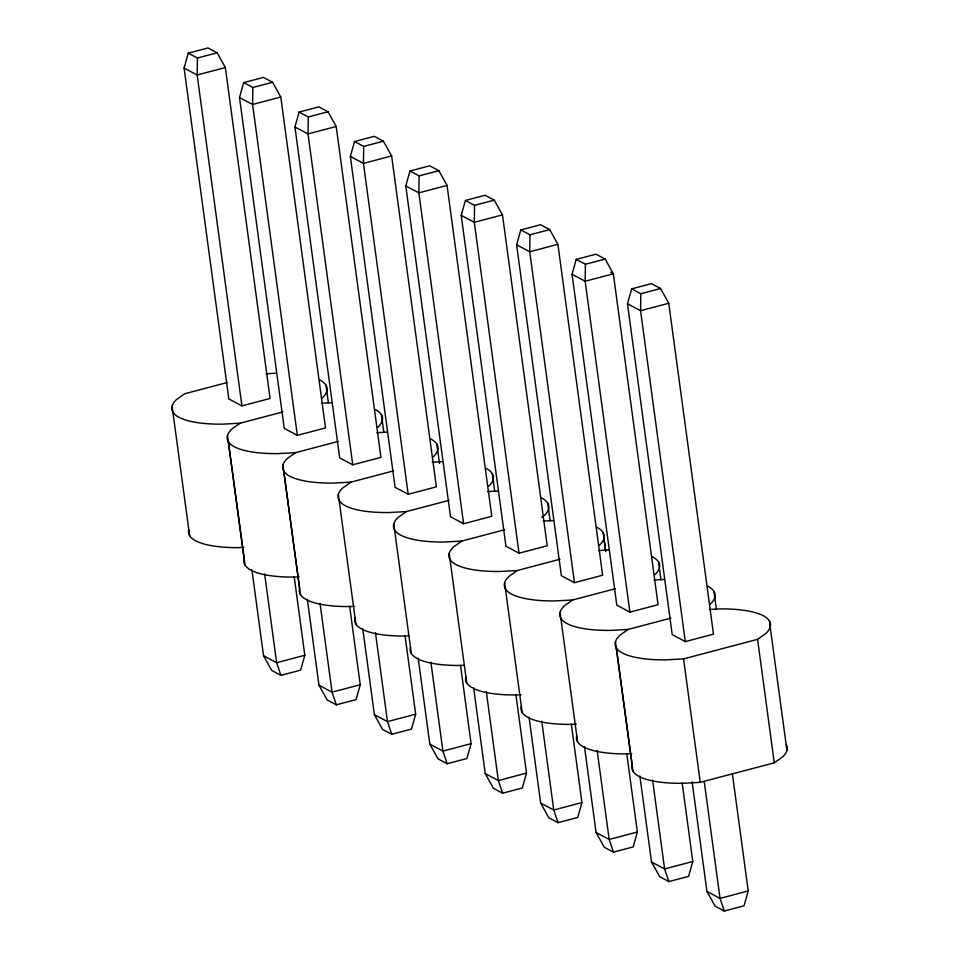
<?xml version="1.0" encoding="UTF-8"?>
<svg xmlns="http://www.w3.org/2000/svg" width="959" height="959" viewBox="0 0 959 959"><rect width="100%" height="100%" fill="white"/><g stroke="black" fill="none" stroke-linecap="round" stroke-linejoin="round"><path stroke-width="1.44" d="M188.264 53.165L197.434 58.031L197.17 75.006L241.908 405.897L270.09 398.453L225.353 67.562L217.166 52.817L207.995 47.95L188.264 53.165L184.08 68.053L228.817 398.932L241.908 405.897M243.694 82.618L252.852 87.497L252.601 104.471L297.338 435.362L325.521 427.918L280.783 97.027L272.584 82.282L263.425 77.415L243.694 82.618L239.498 97.506L284.236 428.397L297.338 435.362M299.112 112.083L308.283 116.962L308.019 133.936L352.756 464.815L380.939 457.371L336.201 126.492L328.014 111.747L318.844 106.869L299.112 112.083L294.928 126.972L339.666 457.863L352.756 464.815M354.542 141.548L363.701 146.415L363.449 163.39L408.186 494.281L436.369 486.836L391.632 155.945L383.432 141.201L374.274 136.334L354.542 141.548L350.347 156.437L395.084 487.316L408.186 494.281M409.961 171.014L419.131 175.881L418.867 192.855L463.605 523.746L491.787 516.302L447.05 185.411L438.862 170.666L429.692 165.799L409.961 171.014L405.777 185.902L450.514 516.781L463.605 523.746M465.391 200.467L474.549 205.346L474.297 222.32L519.035 553.199L547.217 545.755L502.48 214.876L494.281 200.131L485.122 195.252L465.391 200.467L461.207 215.355L505.944 546.246L519.035 553.199M520.809 229.932L529.979 234.799L529.716 251.773L574.453 582.664L602.648 575.22L557.898 244.329L549.711 229.597L540.54 224.718L520.809 229.932L516.625 244.821L561.363 575.7L574.453 582.664M576.239 259.398L585.41 264.264L585.146 281.239L629.883 612.13L658.066 604.685L613.328 273.795L605.129 259.05L595.971 254.183L576.239 259.398L572.055 274.286L616.793 605.165L629.883 612.13M631.669 288.851L640.828 293.73L640.564 310.704L685.301 641.583L713.496 634.139L668.759 303.26L660.559 288.515L651.389 283.648L631.669 288.851L627.474 303.739L672.211 634.63L685.301 641.583M294.197 576.731L304.818 655.261L300.623 670.149L280.903 675.352L271.733 670.485L263.533 655.74L251.917 569.814M349.627 606.196L360.236 684.714L356.053 699.602L336.321 704.817L327.163 699.95L318.963 685.206L307.348 599.267M405.046 635.661L415.667 714.179L411.471 729.068L391.752 734.282L382.581 729.403L374.382 714.671L362.766 628.732M460.476 665.114L471.085 743.645L466.901 758.533L447.17 763.748L438.011 758.869L429.812 744.124L418.196 658.198M515.894 694.58L526.515 773.098L522.331 787.986L502.6 793.201L493.429 788.334L485.242 773.589L473.614 687.663M571.324 724.045L581.933 802.563L577.75 817.452L558.018 822.666L548.86 817.799L540.66 803.055L529.044 717.116M626.742 753.498L637.363 832.028L633.18 846.917L613.448 852.131L604.278 847.253L596.09 832.508L584.463 746.581M682.173 782.964L692.794 861.494L688.598 876.382L668.867 881.585L659.708 876.718L651.509 861.973L639.893 776.047M732.388 773.901L748.212 890.947L744.028 905.835L724.297 911.05L715.126 906.183L706.939 891.438L692.11 781.801M282.857 411.914L240.158 423.195L231.91 429.009A78.338 23.424 -7.7 0 0 278.194 453.619L295.588 452.66L338.287 441.38M295.588 452.66L287.34 458.474A78.338 23.424 -7.7 0 0 333.624 483.084L351.006 482.125L393.705 470.845M351.006 482.125L342.759 487.939A78.338 23.424 -7.7 0 0 389.042 512.538L406.436 511.579L449.136 500.31M406.436 511.579L398.189 517.392A78.338 23.424 -7.7 0 0 444.473 542.003L461.854 541.044L504.554 529.764M461.854 541.044L453.607 546.858A78.338 23.424 -7.7 0 0 499.903 571.468L517.285 570.509L559.984 559.229M541.763 517.345L544.125 515.678A78.338 23.424 -7.7 0 0 541.619 497.925M517.285 570.509L509.037 576.323A78.338 23.424 -7.7 0 0 555.321 600.921L572.703 599.974L615.414 588.694M572.703 599.974L564.455 605.776A78.338 23.424 -7.7 0 0 610.751 630.387L628.133 629.428L670.832 618.147M628.133 629.428L619.886 635.242A78.338 23.424 -7.7 0 0 666.169 659.852L683.551 658.893L757.574 639.341L765.821 633.527A78.338 23.424 -7.7 0 0 719.538 608.917L709.396 609.48M615.462 641.811L632.161 765.27A78.338 23.424 -7.7 0 0 682.868 783.311L700.25 782.352L774.273 762.801L782.52 756.999A78.338 23.424 -7.7 0 0 786.08 744.376M197.434 58.031L217.166 52.817M225.353 67.562L197.17 75.006L184.08 68.053M252.852 87.497L272.584 82.282M280.783 97.027L252.601 104.471L239.498 97.506M308.283 116.962L328.014 111.747M336.201 126.492L308.019 133.936L294.928 126.972M363.701 146.415L383.432 141.201M391.632 155.945L363.449 163.39L350.347 156.437M419.131 175.881L438.862 170.666M447.05 185.411L418.867 192.855L405.777 185.902M474.549 205.346L494.281 200.131M502.48 214.876L474.297 222.32L461.207 215.355M529.979 234.799L549.711 229.597M557.898 244.329L529.716 251.773L516.625 244.821M585.41 264.264L605.129 259.05M227.127 382.545L184.727 393.741L176.48 399.555A78.338 23.424 -7.7 0 0 222.776 424.154L240.158 423.195M640.828 293.73L660.559 288.515M668.759 303.26L640.564 310.704L627.474 303.739M304.818 655.261L276.636 662.705L263.533 655.74M360.236 684.714L332.054 692.158L318.963 685.206M415.667 714.179L387.484 721.624L374.382 714.671M471.085 743.645L442.902 751.089L429.812 744.124M526.515 773.098L498.332 780.554L485.242 773.589M581.933 802.563L553.751 810.007L540.66 803.055M637.363 832.028L609.181 839.473L596.09 832.508M692.794 861.494L664.599 868.938L651.509 861.973M748.212 890.947L720.029 898.391L706.939 891.438M265.991 373.782L276.132 373.231M321.421 403.248L331.562 402.696M376.839 432.713L386.98 432.149M432.269 462.178L442.411 461.615M487.699 491.631L497.829 491.08M543.118 521.097L553.259 520.533M243.814 547.385L239.462 547.625A78.338 23.424 -7.7 0 1 188.755 529.572M598.548 550.562L608.689 549.998M299.232 576.838L294.892 577.078A78.338 23.424 -7.7 0 1 244.185 559.037L227.487 435.578M653.966 580.015L664.107 579.464M354.662 606.304L350.311 606.544A78.338 23.424 -7.7 0 1 299.604 588.502L282.917 465.031M408.642 635.841L405.741 636.009A78.338 23.424 -7.7 0 1 355.034 617.956M464.06 665.306L461.171 665.462A78.338 23.424 -7.7 0 1 410.452 647.421M520.941 694.688L516.589 694.927A78.338 23.424 -7.7 0 1 465.882 676.886M576.359 724.153L572.02 724.393A78.338 23.424 -7.7 0 1 521.312 706.351M631.789 753.618L627.438 753.858A78.338 23.424 -7.7 0 1 576.731 735.805M610.715 272.404L613.328 273.795L585.146 281.239L572.055 274.286M724.297 911.05L720.029 898.391L704.206 781.345M668.867 881.585L664.599 868.938L652.588 780.039M613.448 852.131L609.181 839.473L597.157 750.573M558.018 822.666L553.751 810.007L541.739 721.12M502.6 793.201L498.332 780.554L486.309 691.655M447.17 763.748L442.902 751.089L430.891 662.189M391.752 734.282L387.484 721.624L375.46 632.736M336.321 704.817L332.054 692.158L320.03 603.271M280.903 675.352L276.636 662.705L264.612 573.806M769.382 620.917L786.931 750.429M757.574 639.341L774.273 762.801M713.964 591.451L716.409 609.265M683.551 658.893L700.25 782.352M658.533 561.986L660.979 579.799M603.966 538.586L605.561 550.346M603.115 532.533L605.692 551.629M616.313 647.864L633.012 771.324M547.685 503.067L550.13 520.881M560.044 612.345L577.582 741.858M492.267 473.602L494.712 491.416M504.614 582.88L522.164 712.405M436.836 444.137L439.486 463.425M449.184 553.415L466.733 682.94M381.418 414.684L383.864 432.497M393.765 523.962L411.315 653.475M325.988 385.218L328.434 403.032M338.335 494.496L355.885 624.021M283.768 471.085L300.467 594.556M228.35 441.631L245.036 565.091M172.069 406.113L189.618 535.637M319.922 380.076A78.338 23.424 -7.7 0 1 322.428 397.829M707.886 586.309A78.338 23.424 -7.7 0 1 710.391 604.062M375.341 409.541A78.338 23.424 -7.7 0 1 377.846 427.294M652.468 556.855A78.338 23.424 -7.7 0 1 654.973 574.609M430.771 439.006A78.338 23.424 -7.7 0 1 433.276 456.76M597.037 527.39A78.338 23.424 -7.7 0 1 599.543 545.144M486.189 468.471A78.338 23.424 -7.7 0 1 488.694 486.225"/></g></svg>
